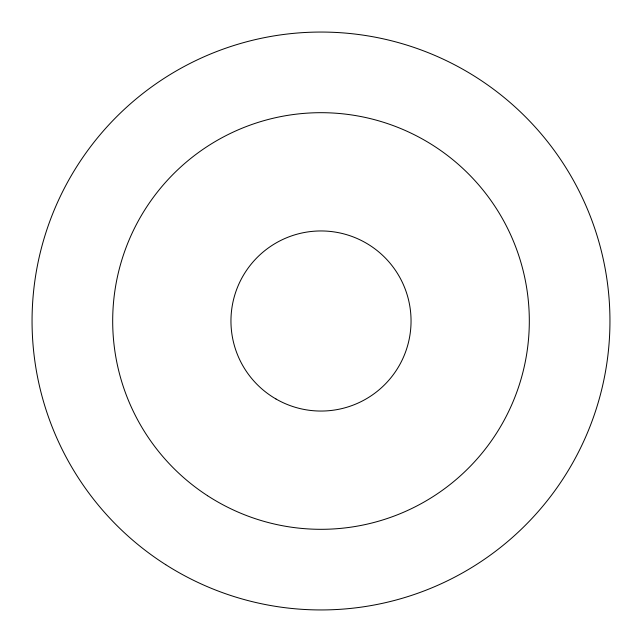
<?xml version="1.0" encoding="UTF-8"?>
<svg xmlns="http://www.w3.org/2000/svg" width="642" height="642" viewBox="0 0 642 642"><rect width="100%" height="100%" fill="white"/><g stroke="black" fill="none" stroke-linecap="round" stroke-linejoin="round"><path stroke-width="0.96" d="M165.732 564.687A288.956 288.956 0 0 0 609.675 333.623A288.956 288.956 0 0 0 187.592 64.69A288.956 288.956 0 0 0 165.732 564.687M207.567 495.72A208.313 208.313 0 0 0 529.032 331.874A208.313 208.313 0 0 0 226.401 135.406A208.313 208.313 0 0 0 207.567 495.72M275.98 398.987A90.049 90.049 0 0 0 411.049 321A90.049 90.049 0 0 0 275.98 243.013A90.049 90.049 0 0 0 275.98 398.987"/></g></svg>
